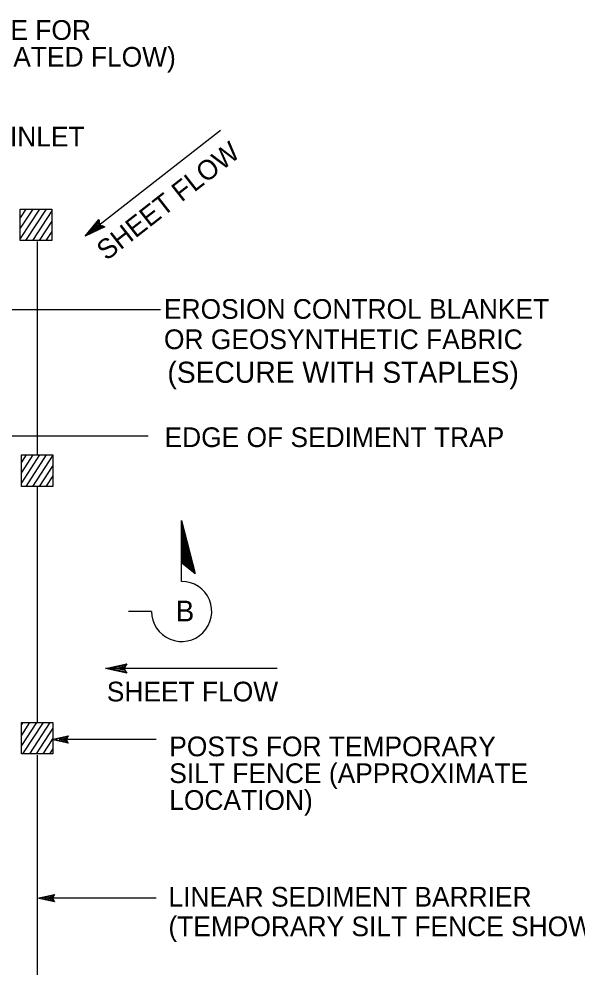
# Model space of a CAD drawing. Extents: x -894 to 866, y -476 to 714.
# Drawn here: x 201.2 to 399.6, y -181.7 to 157.9 of the extents above; entities that cross this region are included whole.
import ezdxf

# ---------------------------------------------------------------- set-up
doc = ezdxf.new("R2010")
doc.units = 0
for name, color, linetype in [('1 Control', 7, 'Continuous'), ('22 Misc Cnst Det', 7, 'Continuous'), ('57 Undefined', 7, 'Continuous'), ('60 Nongeo Data', 7, 'Continuous')]:
    doc.layers.add(name, color=color, linetype=linetype)

msp = doc.modelspace()

# ---------------------------------------------------------------- linework, layer by layer
at = {"layer": '1 Control'}
for p, q in [((208.38, 90.37), (201.57, 79.88)), ((205.99, 90.37), (201.57, 83.55)), ((203.61, 90.37), (201.57, 87.22)), ((210.76, 90.37), (203.5, 79.19)), ((212.74, 89.74), (205.89, 79.19)), ((212.74, 86.07), (208.27, 79.19)), ((229.52, 86.71), (229.52, 86.71)), ((212.74, 82.39), (210.66, 79.19)), ((231.58, 84.09), (231.58, 84.09)), ((224.64, 80.78), (224.64, 80.78)), ((208.43, 3.04), (201.99, -6.88)), ((206.05, 3.04), (201.99, -3.21)), ((203.66, 3.04), (201.99, 0.46)), ((210.82, 3.04), (203.56, -8.14)), ((213.16, 2.98), (205.94, -8.14)), ((213.16, -0.7), (208.33, -8.14)), ((213.16, -4.37), (210.71, -8.14)), ((213.16, -8.04), (213.1, -8.14)), ((239.38, -71.17), (239.38, -71.17)), ((231.88, -72.83), (231.88, -72.83)), ((239.38, -74.51), (239.38, -74.51)), ((207.31, -92.02), (201.99, -100.21)), ((204.92, -92.02), (201.99, -96.53)), ((202.54, -92.02), (201.99, -92.86)), ((209.69, -92.02), (202.43, -103.19)), ((212.08, -92.02), (204.82, -103.19)), ((213.16, -94.02), (207.2, -103.19)), ((213.16, -97.69), (209.59, -103.19)), ((212.63, -98.05), (212.63, -98.05)), ((218.63, -96.72), (218.63, -96.72)), ((213.16, -101.36), (211.97, -103.19)), ((218.63, -99.39), (218.63, -99.39)), ((207.73, -154.46), (207.73, -154.46)), ((213.73, -153.13), (213.73, -153.13)), ((213.73, -155.8), (213.73, -155.8))]:
    msp.add_line(p, q, dxfattribs=at)
for points in [[(201.57, 90.37), (212.74, 90.37), (212.74, 79.19), (201.57, 79.19)], [(231.58, 84.09), (224.64, 80.78), (229.52, 86.72), (229.59, 86.2), (226.01, 81.86), (231.1, 84.27), (230.62, 84.46), (227.36, 82.91), (229.65, 85.69), (229.71, 85.17), (228.72, 83.97), (230.14, 84.64), (229.76, 84.79), (229.52, 86.72), (229.76, 84.79)], [(201.99, 3.04), (213.16, 3.04), (213.16, -8.14), (201.99, -8.14)], [(239.38, -74.51), (231.88, -72.83), (239.38, -71.17), (239.11, -71.61), (233.62, -72.83), (239.11, -74.06), (238.85, -73.62), (235.33, -72.83), (238.84, -72.05), (238.58, -72.5), (237.06, -72.83), (238.58, -73.18), (238.38, -72.83), (239.38, -71.17), (238.38, -72.83)], [(201.99, -92.02), (213.16, -92.02), (213.16, -103.19), (201.99, -103.19)], [(218.63, -99.39), (212.63, -98.05), (218.63, -96.72), (218.42, -97.08), (214.02, -98.05), (218.42, -99.04), (218.21, -98.69), (215.39, -98.06), (218.2, -97.43), (217.99, -97.79), (216.77, -98.06), (217.99, -98.33), (217.83, -98.05), (218.63, -96.72), (217.83, -98.05)], [(213.73, -155.8), (207.73, -154.46), (213.73, -153.13), (213.51, -153.48), (209.12, -154.46), (213.51, -155.44), (213.3, -155.09), (210.49, -154.46), (213.3, -153.84), (213.09, -154.19), (211.87, -154.46), (213.09, -154.73), (212.93, -154.46), (213.73, -153.13), (212.93, -154.46)]]:
    msp.add_lwpolyline(points, close=True, dxfattribs=at)
at = {"layer": '22 Misc Cnst Det'}
for p, q in [((258.9, -20.24), (263.72, -39.14)), ((258.9, -41.89), (258.9, -20.24)), ((258.9, -21.79), (263.22, -38.73)), ((258.9, -23.35), (262.72, -38.33)), ((258.9, -24.9), (262.22, -37.93)), ((258.9, -26.45), (261.72, -37.52)), ((258.9, -28.01), (261.22, -37.12)), ((258.9, -29.56), (260.72, -36.71)), ((258.9, -31.12), (260.22, -36.31)), ((258.9, -32.67), (259.72, -35.9)), ((258.9, -34.23), (259.22, -35.5)), ((258.9, -35.24), (263.72, -39.14)), ((248.21, -52.58), (240.08, -52.58))]:
    msp.add_line(p, q, dxfattribs=at)
msp.add_arc((258.9, -52.58), 10.69, 179.9995, 90, dxfattribs=at)
at = {"layer": '57 Undefined'}
for p, q in [((272.66, 118.36), (224.64, 80.78)), ((171.43, 54.76), (251.38, 54.76)), ((191.31, 9.85), (247.05, 9.85)), ((292.85, -72.83), (231.88, -72.83)), ((249.84, -98.05), (215.57, -98.05)), ((249.84, -154.46), (210.18, -154.46))]:
    msp.add_line(p, q, dxfattribs=at)
at = {"layer": '60 Nongeo Data'}
for points in [[(207.57, 78.83), (207.57, 3.3)], [(207.57, -8.16), (207.57, -91.75)], [(207.57, -103.64), (207.57, -181.71)]]:
    msp.add_lwpolyline(points, dxfattribs=at)

# ---------------------------------------------------------------- texts
at = {"layer": '57 Undefined'}
for s, height, p in [('ROCKS (USE FOR', 7, (146.07, 150.51)), ('CONCENTRATED FLOW)', 7, (146.07, 140.99)), ('DRAINAGE INLET', 7, (146.43, 112.66)), ('EROSION CONTROL BLANKET', 7, (252.63, 51.39)), ('OR GEOSYNTHETIC FABRIC', 7, (252.63, 40.63)), ('(SECURE WITH STAPLES)', 7.5, (253.85, 28.65)), ('EDGE OF SEDIMENT TRAP', 7, (252.83, 5.83)), ('B', 7.39, (256.79, -56.12)), ('SHEET FLOW', 7, (232.32, -84.55)), ('POSTS FOR TEMPORARY ', 7, (254.51, -104.03)), ('SILT FENCE (APPROXIMATE', 7, (254.51, -113.55)), ('LOCATION)', 7, (254.51, -123.08)), ('LINEAR SEDIMENT BARRIER', 7, (254.21, -157.46)), ('(TEMPORARY SILT FENCE SHOWN)', 7, (254.21, -167.96))]:
    msp.add_text(s, height=height, dxfattribs=at).set_placement(p)
msp.add_text('SHEET FLOW', height=7, rotation=38.0502, dxfattribs=at).set_placement((232.22, 71.83))

doc.saveas('drawing.dxf')
